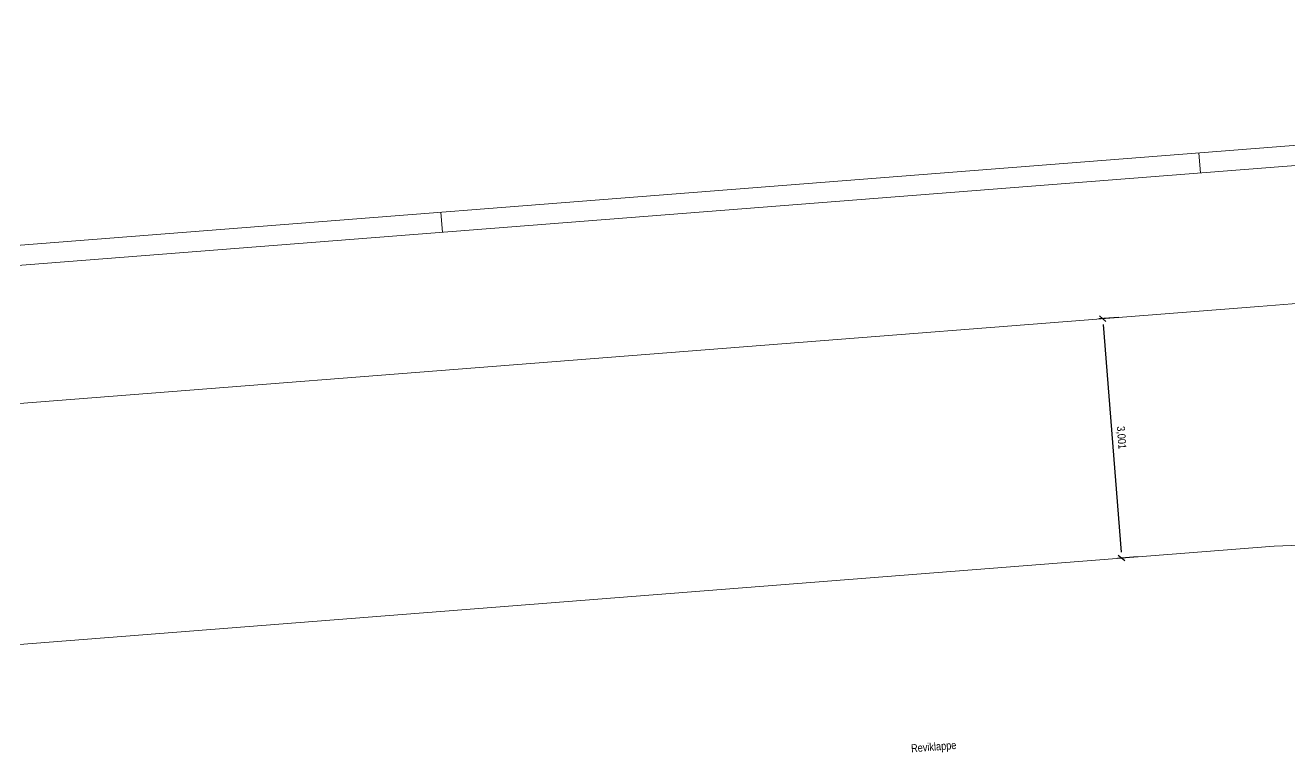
# Model space of a CAD drawing. Header units: millimetres. Extents: x 1954135 to 2038297, y 1349223 to 1397094.
# Drawn here: x 1983225 to 1999024, y 1386671 to 1395784 of the extents above; entities that cross this region are included whole.
import ezdxf
from ezdxf.enums import TextEntityAlignment as Align

# ---------------------------------------------------------------- set-up
doc = ezdxf.new("R2010")
doc.units = ezdxf.units.MM
doc.header["$MEASUREMENT"] = 0
doc.layers.get('Defpoints').update_dxf_attribs({"lineweight": 0})
for name, color, linetype, lineweight in [('01_Grundriss (Construction)', 7, 'Continuous', 0), ('06_Ansichten', 7, 'Continuous', 0), ('06_Ansichten (Construction)', 7, 'Continuous', 0), ('99_Zeichenkopf', 7, 'Continuous', 0)]:
    doc.layers.add(name, color=color, linetype=linetype, lineweight=lineweight)
doc.styles.add('Rossmann', font='ARIALN.TTF', dxfattribs={"height": 100})
doc.styles.add('Style-Arial Narrow', font='ARIALN.TTF')
doc.dimstyles.new('Rossmann', dxfattribs={"dimtxt": 100, "dimasz": 75, "dimexe": 50, "dimexo": 0.0625, "dimgap": 50, "dimtad": 1, "dimdec": 3, "dimlfac": 0.001, "dimzin": 3, "dimtxsty": 'Rossmann', "dimcen": 0, "dimadec": 3, "dimazin": 0, "dimtfac": 1, "dimtdec": 0, "dimtofl": 0, "dimtmove": 0, "dimatfit": 1, "dimfxl": 200, "dimfxlon": 1, "dimfrac": 2, "dimtolj": 1, "dimtzin": 3, "dimarcsym": 0})

# ---------------------------------------------------------------- blocks, each defined once
blk = doc.blocks.new('_Oblique-1')
at = {"color": 0, "linetype": 'ByBlock', "lineweight": -2}
blk.add_line((0.5, 0.5), (-0.5, -0.5), dxfattribs=at)
blk = doc.blocks.new('*D322')
at = {"layer": '06_Ansichten', "color": 0, "linetype": 'ByBlock', "lineweight": -2, "transparency": 16777216}
for p, q in [((1996888, 1392134), (1996638, 1392115)), ((1997122, 1389143), (1996872, 1389123))]:
    blk.add_line(p, q, dxfattribs=at)
at = {"layer": '06_Ansichten', "color": 7, "linetype": 'Continuous', "lineweight": -2, "transparency": 16777216}
blk.add_line((1996694, 1392044), (1996916, 1389202), dxfattribs=at)
at = {"layer": 'Defpoints', "color": 0, "linetype": 'Continuous', "lineweight": 0, "transparency": 16777216}
for p in [(1997033, 1392146), (1998459, 1389248), (1996922, 1389127)]:
    blk.add_point(p, dxfattribs=at)
at = {"layer": '06_Ansichten', "color": 7, "linetype": 'Continuous', "lineweight": -2, "transparency": 16777216, "xscale": 75, "yscale": 75, "zscale": 75}
for p, rotation in [((1996688, 1392119), 94.47537400066442), ((1996922, 1389127), 274.4753740006644)]:
    blk.add_blockref('_Oblique-1', p, dxfattribs=dict(at, rotation=rotation))
at = {"layer": '06_Ansichten', "color": 0, "linetype": 'Continuous', "lineweight": 0, "transparency": 16777216, "insert": (1996915, 1390632), "char_height": 100, "attachment_point": 5, "rotation": 274.4754, "style": 'Style-Arial Narrow'}
blk.add_mtext('\\A1;3,001', dxfattribs=at)
blk = doc.blocks.new('A0_50')
at = {"layer": '99_Zeichenkopf', "lineweight": 0}
for p, q in [((-29700, 41550), (-29700, 41800)), ((-20200, 41550), (-20200, 41800))]:
    blk.add_line(p, q, dxfattribs=at)
at = {"layer": '99_Zeichenkopf', "lineweight": 0, "flags": 128}
for points in [[(-59200, 41800), (250, 41800), (250, -250), (-59200, -250)], [(-58200, 41550), (0, 41550), (0, 0), (-58200, 0)]]:
    blk.add_lwpolyline(points, close=True, dxfattribs=at)

msp = doc.modelspace()

# ---------------------------------------------------------------- linework, layer by layer
at = {"layer": '06_Ansichten (Construction)', "color": 4, "linetype": 'Continuous', "lineweight": 0}
for p, q in [((1998637.0173, 1392271.4039), (2010729.7419, 1393217.8924)), ((1978998.9024, 1390734.3433), (1998637.0173, 1392271.4039)), ((1998828.5308, 1389276.4847), (2010268.5613, 1389712.5211)), ((1979233.0513, 1387742.7611), (1998828.5308, 1389276.4847))]:
    msp.add_line(p, q, dxfattribs=at)

# ---------------------------------------------------------------- block references
at = {"layer": '99_Zeichenkopf', "color": 7, "linetype": 'Continuous', "lineweight": 0, "rotation": 4.475374000662286}
msp.add_blockref('A0_50', (2021290.3223, 1354091.4875), dxfattribs=at)

# ---------------------------------------------------------------- texts
at = {"layer": '01_Grundriss (Construction)', "color": 5, "linetype": 'Continuous', "lineweight": 0, "style": 'Rossmann'}
msp.add_text('Reviklappe', height=100, rotation=4.475374, dxfattribs=at).set_placement((1994288.9409, 1386799.2988), align=Align.TOP_LEFT)

# ---------------------------------------------------------------- dimensions: what is measured, and where the dimension line sits
at = {"layer": '06_Ansichten', "color": 7, "linetype": 'Continuous', "lineweight": 0}
dim = msp.add_linear_dim(base=(1996922.3457, 1389127.289), p1=(1997033.1422, 1392145.8698), p2=(1998458.9157, 1389247.5552), angle=274.475374, dimstyle='Rossmann', override={"dimtxsty": 'Style-Arial Narrow', "dimblk": '_Oblique-1', "dimclrd": 7, "dimtdec": 3, "dimfrac": 0}, dxfattribs=at)
dim.commit()
dim.dimension.update_dxf_attribs({"geometry": '*D322', "text_midpoint": (1996915.031, 1390631.6709)})

doc.saveas('drawing.dxf')
